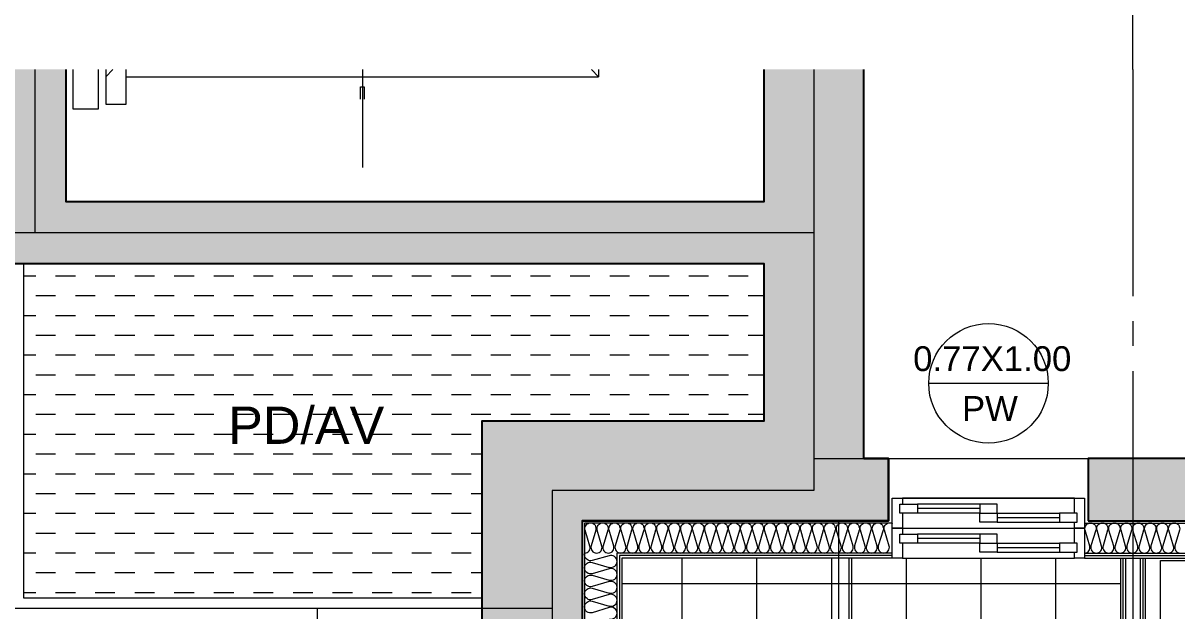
# Model space of a CAD drawing. Header units: millimetres. Extents: x 906 to 41302, y 848 to 28850.
# Drawn here: x 13913 to 18540, y 19089 to 21447 of the extents above; entities that cross this region are included whole.
import ezdxf

# ---------------------------------------------------------------- set-up
doc = ezdxf.new("R2010")
doc.units = ezdxf.units.MM
for name, color, linetype in [('PDF_A-FLOR-GRID', 7, 'Continuous'), ('PDF_A-ST-AXIS-CEN', 7, 'Continuous'), ('PDF_A-WIN-IDEN', 7, 'Continuous'), ('PDF_X-단위세대$및$주동평면도$A-FIN-INSL', 7, 'Continuous'), ('PDF_X-단위세대$및$주동평면도$A-FLOR-EVTR', 7, 'Continuous'), ('PDF_X-단위세대$및$주동평면도$A-FLOR-FLIN-TYP', 7, 'Continuous'), ('PDF_X-단위세대$및$주동평면도$A-FLOR-FURN-FIX', 7, 'Continuous'), ('PDF_X-단위세대$및$주동평면도$A-FLOR-GRID', 7, 'Continuous'), ('PDF_X-단위세대$및$주동평면도$A-ST-AXIS-CEN', 7, 'Continuous'), ('PDF_X-단위세대$및$주동평면도$A-ST-CONC', 7, 'Continuous'), ('PDF_X-단위세대$및$주동평면도$A-WALL-DRY', 7, 'Continuous'), ('PDF_X-단위세대$및$주동평면도$A-WIN', 7, 'Continuous'), ('PDF_문자', 7, 'Continuous')]:
    doc.layers.add(name, color=color, linetype=linetype)
doc.layers.add('PDF_X-단위세대$및$주동평면도$A-FIN-INSL-HAT', color=7, linetype='Continuous', true_color=0x666666)
doc.layers.add('PDF_X-단위세대$및$주동평면도$S-ST-CONC-PAT1', color=7, linetype='Continuous', true_color=0xb7b7b7)
doc.styles.add('PDF Arial', font='arial.ttf')

msp = doc.modelspace()

# ---------------------------------------------------------------- linework, layer by layer
at = {"layer": 'PDF_A-FLOR-GRID', "lineweight": 5}
for points in [[(13915, 20433.3), (13963.7, 20433.3)], [(14043, 20433.3), (14122.4, 20433.3)], [(14201.8, 20433.3), (14281.2, 20433.3)], [(14360.5, 20433.3), (14439.9, 20433.3)], [(14519.3, 20433.3), (14598.7, 20433.3)], [(14678, 20433.3), (14757.4, 20433.3)], [(14836.8, 20433.3), (14916.2, 20433.3)], [(14995.5, 20433.3), (15074.9, 20433.3)], [(15154.3, 20433.3), (15233.7, 20433.3)], [(15313, 20433.3), (15392.4, 20433.3)], [(15471.8, 20433.3), (15551.2, 20433.3)], [(15630.5, 20433.3), (15709.9, 20433.3)], [(15789.3, 20433.3), (15868.7, 20433.3)], [(15948, 20433.3), (16027.4, 20433.3)], [(16106.8, 20433.3), (16186.2, 20433.3)], [(16265.5, 20433.3), (16344.9, 20433.3)], [(16424.3, 20433.3), (16503.7, 20433.3)], [(16583, 20433.3), (16662.4, 20433.3)], [(16741.8, 20433.3), (16821.2, 20433.3)], [(13963.7, 20353.9), (14043, 20353.9)], [(14122.4, 20353.9), (14201.8, 20353.9)], [(14281.2, 20353.9), (14360.5, 20353.9)], [(14439.9, 20353.9), (14519.3, 20353.9)], [(14598.7, 20353.9), (14678, 20353.9)], [(14757.4, 20353.9), (14836.8, 20353.9)], [(14916.2, 20353.9), (14995.5, 20353.9)], [(15074.9, 20353.9), (15154.3, 20353.9)], [(15233.7, 20353.9), (15313, 20353.9)], [(15392.4, 20353.9), (15471.8, 20353.9)], [(15551.2, 20353.9), (15630.5, 20353.9)], [(15709.9, 20353.9), (15789.3, 20353.9)], [(15868.7, 20353.9), (15948, 20353.9)], [(16027.4, 20353.9), (16106.8, 20353.9)], [(16186.2, 20353.9), (16265.5, 20353.9)], [(16344.9, 20353.9), (16424.3, 20353.9)], [(16503.7, 20353.9), (16583, 20353.9)], [(16662.4, 20353.9), (16741.8, 20353.9)], [(16821.2, 20353.9), (16884.7, 20353.9)], [(13915, 20274.5), (13963.7, 20274.5)], [(14043, 20274.5), (14122.4, 20274.5)], [(14201.8, 20274.5), (14281.2, 20274.5)], [(14360.5, 20274.5), (14439.9, 20274.5)], [(14519.3, 20274.5), (14598.7, 20274.5)], [(14678, 20274.5), (14757.4, 20274.5)], [(14836.8, 20274.5), (14916.2, 20274.5)], [(14995.5, 20274.5), (15074.9, 20274.5)], [(15154.3, 20274.5), (15233.7, 20274.5)], [(15313, 20274.5), (15392.4, 20274.5)], [(15471.8, 20274.5), (15551.2, 20274.5)], [(15630.5, 20274.5), (15709.9, 20274.5)], [(15789.3, 20274.5), (15868.7, 20274.5)], [(15948, 20274.5), (16027.4, 20274.5)], [(16106.8, 20274.5), (16186.2, 20274.5)], [(16265.5, 20274.5), (16344.9, 20274.5)], [(16424.3, 20274.5), (16503.7, 20274.5)], [(16583, 20274.5), (16662.4, 20274.5)], [(16741.8, 20274.5), (16821.2, 20274.5)], [(13963.7, 20195.1), (14043, 20195.1)], [(14122.4, 20195.1), (14201.8, 20195.1)], [(14281.2, 20195.1), (14360.5, 20195.1)], [(14439.9, 20195.1), (14519.3, 20195.1)], [(14598.7, 20195.1), (14678, 20195.1)], [(14757.4, 20195.1), (14836.8, 20195.1)], [(14916.2, 20195.1), (14995.5, 20195.1)], [(15074.9, 20195.1), (15154.3, 20195.1)], [(15233.7, 20195.1), (15313, 20195.1)], [(15392.4, 20195.1), (15471.8, 20195.1)], [(15551.2, 20195.1), (15630.5, 20195.1)], [(15709.9, 20195.1), (15789.3, 20195.1)], [(15868.7, 20195.1), (15948, 20195.1)], [(16027.4, 20195.1), (16106.8, 20195.1)], [(16186.2, 20195.1), (16265.5, 20195.1)], [(16344.9, 20195.1), (16424.3, 20195.1)], [(16503.7, 20195.1), (16583, 20195.1)], [(16662.4, 20195.1), (16741.8, 20195.1)], [(16821.2, 20195.1), (16884.7, 20195.1)], [(13915, 20115.8), (13963.7, 20115.8)], [(14043, 20115.8), (14122.4, 20115.8)], [(14201.8, 20115.8), (14281.2, 20115.8)], [(14360.5, 20115.8), (14439.9, 20115.8)], [(14519.3, 20115.8), (14598.7, 20115.8)], [(14678, 20115.8), (14757.4, 20115.8)], [(14836.8, 20115.8), (14916.2, 20115.8)], [(14995.5, 20115.8), (15074.9, 20115.8)], [(15154.3, 20115.8), (15233.7, 20115.8)], [(15313, 20115.8), (15392.4, 20115.8)], [(15471.8, 20115.8), (15551.2, 20115.8)], [(15630.5, 20115.8), (15709.9, 20115.8)], [(15789.3, 20115.8), (15868.7, 20115.8)], [(15948, 20115.8), (16027.4, 20115.8)], [(16106.8, 20115.8), (16186.2, 20115.8)], [(16265.5, 20115.8), (16344.9, 20115.8)], [(16424.3, 20115.8), (16503.7, 20115.8)], [(16583, 20115.8), (16662.4, 20115.8)], [(16741.8, 20115.8), (16821.2, 20115.8)], [(13963.7, 20036.4), (14043, 20036.4)], [(14122.4, 20036.4), (14201.8, 20036.4)], [(14281.2, 20036.4), (14360.5, 20036.4)], [(14439.9, 20036.4), (14519.3, 20036.4)], [(14598.7, 20036.4), (14678, 20036.4)], [(14757.4, 20036.4), (14836.8, 20036.4)], [(14916.2, 20036.4), (14995.5, 20036.4)], [(15074.9, 20036.4), (15154.3, 20036.4)], [(15233.7, 20036.4), (15313, 20036.4)], [(15392.4, 20036.4), (15471.8, 20036.4)], [(15551.2, 20036.4), (15630.5, 20036.4)], [(15709.9, 20036.4), (15789.3, 20036.4)], [(15868.7, 20036.4), (15948, 20036.4)], [(16027.4, 20036.4), (16106.8, 20036.4)], [(16186.2, 20036.4), (16265.5, 20036.4)], [(16344.9, 20036.4), (16424.3, 20036.4)], [(16503.7, 20036.4), (16583, 20036.4)], [(16662.4, 20036.4), (16741.8, 20036.4)], [(16821.2, 20036.4), (16884.7, 20036.4)], [(13915, 19957), (13963.7, 19957)], [(14043, 19957), (14122.4, 19957)], [(14201.8, 19957), (14281.2, 19957)], [(14360.5, 19957), (14439.9, 19957)], [(14519.3, 19957), (14598.7, 19957)], [(14678, 19957), (14757.4, 19957)], [(14836.8, 19957), (14916.2, 19957)], [(14995.5, 19957), (15074.9, 19957)], [(15154.3, 19957), (15233.7, 19957)], [(15313, 19957), (15392.4, 19957)], [(15471.8, 19957), (15551.2, 19957)], [(15630.5, 19957), (15709.9, 19957)], [(15789.3, 19957), (15868.7, 19957)], [(15948, 19957), (16027.4, 19957)], [(16106.8, 19957), (16186.2, 19957)], [(16265.5, 19957), (16344.9, 19957)], [(16424.3, 19957), (16503.7, 19957)], [(16583, 19957), (16662.4, 19957)], [(16741.8, 19957), (16821.2, 19957)], [(13963.7, 19877.6), (14043, 19877.6)], [(14122.4, 19877.6), (14201.8, 19877.6)], [(14281.2, 19877.6), (14360.5, 19877.6)], [(14439.9, 19877.6), (14519.3, 19877.6)], [(14598.7, 19877.6), (14678, 19877.6)], [(14757.4, 19877.6), (14836.8, 19877.6)], [(14916.2, 19877.6), (14995.5, 19877.6)], [(15074.9, 19877.6), (15154.3, 19877.6)], [(15233.7, 19877.6), (15313, 19877.6)], [(15392.4, 19877.6), (15471.8, 19877.6)], [(15551.2, 19877.6), (15630.5, 19877.6)], [(15709.9, 19877.6), (15789.3, 19877.6)], [(15868.7, 19877.6), (15948, 19877.6)], [(16027.4, 19877.6), (16106.8, 19877.6)], [(16186.2, 19877.6), (16265.5, 19877.6)], [(16344.9, 19877.6), (16424.3, 19877.6)], [(16503.7, 19877.6), (16583, 19877.6)], [(16662.4, 19877.6), (16741.8, 19877.6)], [(16821.2, 19877.6), (16884.7, 19877.6)], [(13915, 19798.3), (13963.7, 19798.3)], [(14043, 19798.3), (14122.4, 19798.3)], [(14201.8, 19798.3), (14281.2, 19798.3)], [(14360.5, 19798.3), (14439.9, 19798.3)], [(14519.3, 19798.3), (14598.7, 19798.3)], [(14678, 19798.3), (14757.4, 19798.3)], [(14836.8, 19798.3), (14916.2, 19798.3)], [(14995.5, 19798.3), (15074.9, 19798.3)], [(15154.3, 19798.3), (15233.7, 19798.3)], [(15313, 19798.3), (15392.4, 19798.3)], [(15471.8, 19798.3), (15551.2, 19798.3)], [(15630.5, 19798.3), (15709.9, 19798.3)], [(13963.7, 19718.9), (14043, 19718.9)], [(14122.4, 19718.9), (14201.8, 19718.9)], [(14281.2, 19718.9), (14360.5, 19718.9)], [(14439.9, 19718.9), (14519.3, 19718.9)], [(14598.7, 19718.9), (14678, 19718.9)], [(14757.4, 19718.9), (14836.8, 19718.9)], [(14916.2, 19718.9), (14995.5, 19718.9)], [(15074.9, 19718.9), (15154.3, 19718.9)], [(15233.7, 19718.9), (15313, 19718.9)], [(15392.4, 19718.9), (15471.8, 19718.9)], [(15551.2, 19718.9), (15630.5, 19718.9)], [(15709.9, 19718.9), (15754.4, 19718.9)], [(13915, 19639.5), (13963.7, 19639.5)], [(14043, 19639.5), (14122.4, 19639.5)], [(14201.8, 19639.5), (14281.2, 19639.5)], [(14360.5, 19639.5), (14439.9, 19639.5)], [(14519.3, 19639.5), (14598.7, 19639.5)], [(14678, 19639.5), (14757.4, 19639.5)], [(14836.8, 19639.5), (14916.2, 19639.5)], [(14995.5, 19639.5), (15074.9, 19639.5)], [(15154.3, 19639.5), (15233.7, 19639.5)], [(15313, 19639.5), (15392.4, 19639.5)], [(15471.8, 19639.5), (15551.2, 19639.5)], [(15630.5, 19639.5), (15709.9, 19639.5)], [(13963.7, 19560.1), (14043, 19560.1)], [(14122.4, 19560.1), (14201.8, 19560.1)], [(14281.2, 19560.1), (14360.5, 19560.1)], [(14439.9, 19560.1), (14519.3, 19560.1)], [(14598.7, 19560.1), (14678, 19560.1)], [(14757.4, 19560.1), (14836.8, 19560.1)], [(14916.2, 19560.1), (14995.5, 19560.1)], [(15074.9, 19560.1), (15154.3, 19560.1)], [(15233.7, 19560.1), (15313, 19560.1)], [(15392.4, 19560.1), (15471.8, 19560.1)], [(15551.2, 19560.1), (15630.5, 19560.1)], [(15709.9, 19560.1), (15754.4, 19560.1)], [(13915, 19480.8), (13963.7, 19480.8)], [(14043, 19480.8), (14122.4, 19480.8)], [(14201.8, 19480.8), (14281.2, 19480.8)], [(14360.5, 19480.8), (14439.9, 19480.8)], [(14519.3, 19480.8), (14598.7, 19480.8)], [(14678, 19480.8), (14757.4, 19480.8)], [(14836.8, 19480.8), (14916.2, 19480.8)], [(14995.5, 19480.8), (15074.9, 19480.8)], [(15154.3, 19480.8), (15233.7, 19480.8)], [(15313, 19480.8), (15392.4, 19480.8)], [(15471.8, 19480.8), (15551.2, 19480.8)], [(15630.5, 19480.8), (15709.9, 19480.8)], [(13963.7, 19401.4), (14043, 19401.4)], [(14122.4, 19401.4), (14201.8, 19401.4)], [(14281.2, 19401.4), (14360.5, 19401.4)], [(14439.9, 19401.4), (14519.3, 19401.4)], [(14598.7, 19401.4), (14678, 19401.4)], [(14757.4, 19401.4), (14836.8, 19401.4)], [(14916.2, 19401.4), (14995.5, 19401.4)], [(15074.9, 19401.4), (15154.3, 19401.4)], [(15233.7, 19401.4), (15313, 19401.4)], [(15392.4, 19401.4), (15471.8, 19401.4)], [(15551.2, 19401.4), (15630.5, 19401.4)], [(15709.9, 19401.4), (15754.4, 19401.4)], [(13915, 19322), (13963.7, 19322)], [(14043, 19322), (14122.4, 19322)], [(14201.8, 19322), (14281.2, 19322)], [(14360.5, 19322), (14439.9, 19322)], [(14519.3, 19322), (14598.7, 19322)], [(14678, 19322), (14757.4, 19322)], [(14836.8, 19322), (14916.2, 19322)], [(14995.5, 19322), (15074.9, 19322)], [(15154.3, 19322), (15233.7, 19322)], [(15313, 19322), (15392.4, 19322)], [(15471.8, 19322), (15551.2, 19322)], [(15630.5, 19322), (15709.9, 19322)], [(13963.7, 19242.6), (14043, 19242.6)], [(14122.4, 19242.6), (14201.8, 19242.6)], [(14281.2, 19242.6), (14360.5, 19242.6)], [(14439.9, 19242.6), (14519.3, 19242.6)], [(14598.7, 19242.6), (14678, 19242.6)], [(14757.4, 19242.6), (14836.8, 19242.6)], [(14916.2, 19242.6), (14995.5, 19242.6)], [(15074.9, 19242.6), (15154.3, 19242.6)], [(15233.7, 19242.6), (15313, 19242.6)], [(15392.4, 19242.6), (15471.8, 19242.6)], [(15551.2, 19242.6), (15630.5, 19242.6)], [(15709.9, 19242.6), (15754.4, 19242.6)], [(13915, 19163.3), (13963.7, 19163.3)], [(14043, 19163.3), (14122.4, 19163.3)], [(14201.8, 19163.3), (14281.2, 19163.3)], [(14360.5, 19163.3), (14439.9, 19163.3)], [(14519.3, 19163.3), (14598.7, 19163.3)], [(14678, 19163.3), (14757.4, 19163.3)], [(14836.8, 19163.3), (14916.2, 19163.3)], [(14995.5, 19163.3), (15074.9, 19163.3)], [(15154.3, 19163.3), (15233.7, 19163.3)], [(15313, 19163.3), (15392.4, 19163.3)], [(15471.8, 19163.3), (15551.2, 19163.3)], [(15630.5, 19163.3), (15709.9, 19163.3)]]:
    msp.add_lwpolyline(points, dxfattribs=at)
at = {"layer": 'PDF_A-ST-AXIS-CEN', "lineweight": 5}
msp.add_lwpolyline([(18364.2, 21260.9), (18364.2, 22761.6)], dxfattribs=at)
at = {"layer": 'PDF_A-WIN-IDEN', "lineweight": 13}
msp.add_lwpolyline([(18024.5, 20001.5), (17544, 20001.5)], dxfattribs=at)
msp.add_circle((17784.8, 20002), 239.7, dxfattribs=at)
at = {"layer": 'PDF_X-단위세대$및$주동평면도$A-FIN-INSL', "lineweight": 5}
for points in [[(17399, 19441.6), (16165, 19441.6), (16165, 17051.9), (14939.4, 17051.9)], [(18169.5, 19441.6), (19359, 19441.6)], [(17399, 19320.9), (16294.1, 19320.9), (16294.1, 16921.7), (14939.4, 16921.7)], [(18169.5, 19320.9), (19359, 19320.9)]]:
    msp.add_lwpolyline(points, dxfattribs=at)
at = {"layer": 'PDF_X-단위세대$및$주동평면도$A-FIN-INSL-HAT', "lineweight": 9}
for points in [[(16264.6, 19264.8, 0.501634), (16295.2, 19287.6, 0.501634), (16263.4, 19310.4), (16195.6, 19291.2, -0.501635), (16165, 19314.1, -0.084726), (16165.5, 19320.9, 0.501614), (16186.2, 19349.5), (16167, 19413.4, -0.501614), (16188.8, 19442.7, -0.501614), (16209.4, 19413), (16191.3, 19350.2, 0.501614), (16213.1, 19320.9, 0.501614), (16233.8, 19349.5), (16215.7, 19413.4, -0.501614), (16237.5, 19442.7, -0.501614), (16258.1, 19413), (16239, 19350.2, 0.501614), (16260.8, 19320.9, 0.501614), (16281.4, 19349.5), (16263.3, 19413.4, -0.501614), (16285.1, 19442.7, -0.501614), (16305.8, 19413), (16287.6, 19350.2, 0.501614), (16309.5, 19320.9, 0.501614), (16330.1, 19349.5), (16310.9, 19413.4, -0.501614), (16332.7, 19442.7, -0.501614), (16353.4, 19413), (16335.3, 19350.2, 0.501614), (16357.1, 19320.9, 0.501614), (16377.7, 19349.5), (16359.6, 19413.4, -0.501614), (16381.4, 19442.7, -0.501614), (16402.1, 19413), (16382.9, 19350.2, 0.501614), (16404.7, 19320.9, 0.501614), (16425.3, 19349.5), (16407.2, 19413.4, -0.501614), (16429, 19442.7, -0.501614), (16449.7, 19413), (16431.6, 19350.2, 0.501614), (16453.4, 19320.9, 0.501614), (16474, 19349.5), (16454.9, 19413.4, -0.501614), (16476.7, 19442.7, -0.501614), (16497.3, 19413), (16479.2, 19350.2, 0.501614), (16501, 19320.9, 0.501614), (16521.7, 19349.5), (16503.5, 19413.4, -0.501614), (16525.4, 19442.7, -0.501614), (16546, 19413), (16526.8, 19350.2, 0.501614), (16548.6, 19320.9, 0.501614), (16569.3, 19349.5), (16551.2, 19413.4, -0.501614), (16573, 19442.7, -0.501614), (16593.6, 19413), (16575.5, 19350.2, 0.501614), (16597.3, 19320.9, 0.501614), (16618, 19349.5), (16598.8, 19413.4, -0.501614), (16620.6, 19442.7, -0.501614), (16642.3, 19413), (16623.1, 19350.2, 0.501614), (16644.9, 19320.9, 0.501614), (16665.6, 19349.5), (16647.5, 19413.4, -0.501614), (16669.3, 19442.7, -0.501614), (16689.9, 19413), (16670.8, 19350.2, 0.501614), (16692.6, 19320.9, 0.501614), (16714.3, 19349.5), (16695.1, 19413.4, -0.501614), (16716.9, 19442.7, -0.501614), (16737.6, 19413), (16719.4, 19350.2, 0.501614), (16741.3, 19320.9, 0.501614), (16761.9, 19349.5), (16742.7, 19413.4, -0.501614), (16764.5, 19442.7, -0.501614), (16786.2, 19413), (16767.1, 19350.2, 0.501614), (16788.9, 19320.9, 0.501614), (16809.5, 19349.5), (16791.4, 19413.4, -0.501614), (16813.2, 19442.7, -0.501614), (16833.9, 19413), (16814.7, 19350.2, 0.501614), (16836.5, 19320.9, 0.501614), (16858.2, 19349.5), (16839, 19413.4, -0.501614), (16860.8, 19442.7, -0.501614), (16881.5, 19413), (16863.4, 19350.2, 0.501614), (16885.2, 19320.9, 0.501614), (16905.8, 19349.5), (16886.7, 19413.4, -0.501614), (16908.5, 19442.7, -0.501614), (16930.2, 19413), (16911, 19350.2, 0.501614), (16932.8, 19320.9, 0.501614), (16953.5, 19349.5), (16935.3, 19413.4, -0.501614), (16957.2, 19442.7, -0.501614), (16977.8, 19413), (16959.7, 19350.2, 0.501614), (16981.5, 19320.9, 0.501614), (17002.1, 19349.5), (16983, 19413.4, -0.501614), (17004.8, 19442.7, -0.501614), (17025.4, 19413), (17007.3, 19350.2, 0.501614), (17029.1, 19320.9, 0.501614), (17049.8, 19349.5), (17031.7, 19413.4, -0.501614), (17053.5, 19442.7, -0.501614), (17074.1, 19413), (17054.9, 19350.2, 0.501614), (17076.7, 19320.9, 0.501614), (17097.4, 19349.5), (17079.3, 19413.4, -0.501614), (17101.1, 19442.7, -0.501614), (17121.7, 19413), (17103.6, 19350.2, 0.501614), (17125.4, 19320.9, 0.501614), (17146.1, 19349.5), (17126.9, 19413.4, -0.501614), (17148.7, 19442.7, -0.501614), (17169.4, 19413), (17151.2, 19350.2, 0.501614), (17173.1, 19320.9, 0.501614), (17193.7, 19349.5), (17175.6, 19413.4, -0.501614), (17197.4, 19442.7, -0.501614), (17218, 19413), (17198.9, 19350.2, 0.501614), (17220.7, 19320.9, 0.501614), (17241.3, 19349.5), (17223.2, 19413.4, -0.501614), (17245, 19442.7, -0.501614), (17265.7, 19413), (17247.6, 19350.2, 0.501614), (17269.4, 19320.9, 0.501614), (17290, 19349.5), (17270.8, 19413.4, -0.501614), (17292.6, 19442.7, -0.501614), (17313.3, 19413), (17295.2, 19350.2, 0.501614), (17317, 19320.9, 0.501614), (17337.6, 19349.5), (17319.5, 19413.4, -0.501614), (17341.3, 19442.7, -0.5016), (17362, 19413), (17342.8, 19350.2, 0.5016), (17364.6, 19320.9, 0.5016), (17386.3, 19349.5), (17367.3, 19413, -0.5016), (17389, 19442.7, -0.129815), (17400.2, 19439.7)], [(18170, 19320.9, 0.5016), (18190.6, 19349.5), (18172.5, 19413.4, -0.5016), (18194.3, 19442.7, -0.5016), (18215, 19413), (18195.8, 19350.2, 0.5016), (18217.6, 19320.9, 0.5016), (18238.3, 19349.5), (18220.2, 19413.4, -0.5016), (18242, 19442.7, -0.5016), (18262.6, 19413), (18244.5, 19350.2, 0.5016), (18266.3, 19320.9, 0.5016), (18287, 19349.5), (18267.8, 19413.4, -0.5016), (18289.6, 19442.7, -0.5016), (18311.3, 19413), (18292.1, 19350.2, 0.5016), (18313.9, 19320.9, 0.5016), (18334.6, 19349.5), (18316.5, 19413.4, -0.5016), (18338.3, 19442.7, -0.5016), (18358.9, 19413), (18339.8, 19350.2, 0.5016), (18361.6, 19320.9, 0.5016), (18383.3, 19349.5), (18364.1, 19413.4, -0.5016), (18385.9, 19442.7, -0.5016), (18406.5, 19413), (18388.4, 19350.2, 0.5016), (18410.2, 19320.9, 0.5016), (18430.9, 19349.5), (18411.7, 19413.4, -0.5016), (18433.5, 19442.7, -0.5016), (18455.2, 19413), (18436.1, 19350.2, 0.5016), (18457.9, 19320.9, 0.5016), (18478.5, 19349.5), (18460.4, 19413.4, -0.5016), (18482.2, 19442.7, -0.5016), (18502.9, 19413), (18483.7, 19350.2, 0.5016), (18505.5, 19320.9, 0.5016), (18527.2, 19349.5), (18508, 19413.4, -0.5016), (18529.8, 19442.7, -0.5016), (18550.5, 19413), (18532.4, 19350.2, 0.5016), (18554.2, 19320.9, 0.5016)], [(16264.6, 19212.9, 0.501634), (16295.2, 19235.7, 0.501634), (16263.4, 19258.5), (16195.7, 19238.4, -0.501635), (16165, 19262.2, -0.501635), (16195.7, 19283.9), (16263.4, 19263.8)], [(16264.6, 19161.1, 0.501634), (16295.2, 19183.9, 0.501634), (16263.4, 19206.6), (16195.7, 19186.5, -0.501635), (16165, 19210.3, -0.501635), (16195.7, 19232), (16263.4, 19211.9)], [(16264.6, 19109.2, 0.501634), (16295.2, 19132, 0.501634), (16263.4, 19154.8), (16195.7, 19134.7, -0.501635), (16165, 19157.4, -0.501635), (16195.7, 19180.2), (16263.4, 19160.1)], [(16264.6, 19057.4, 0.501634), (16295.2, 19080.2, 0.501634), (16263.4, 19102.9), (16195.7, 19081.8, -0.501635), (16165, 19105.6, -0.501635), (16195.7, 19128.3), (16263.4, 19108.2)]]:
    msp.add_lwpolyline(points, format="xyb", dxfattribs=at)
for points in [[(16165, 19320.9), (16165, 19320.9)], [(18169.5, 19320.9), (18169.5, 19320.9)]]:
    msp.add_lwpolyline(points, dxfattribs=at)
at = {"layer": 'PDF_X-단위세대$및$주동평면도$A-FLOR-EVTR', "lineweight": 5}
for points in [[(14214.5, 21260.9), (14214.5, 21101.1), (14113.9, 21101.1), (14113.9, 21260.9)], [(14272.7, 21260.9), (14244.1, 21231.2)], [(14244.1, 21260.9), (14244.1, 21121.2), (14326.7, 21121.2), (14326.7, 21260.9)], [(15273.9, 21260.9), (15273.9, 20867.2)], [(16220, 21260.9), (16220, 21231.2), (16192.5, 21260.9)], [(14326.7, 21231.2), (16220, 21231.2)], [(15265.4, 21141.3), (15265.4, 21190), (15266.5, 21191), (15280.2, 21191), (15281.3, 21190), (15281.3, 21141.3)]]:
    msp.add_lwpolyline(points, dxfattribs=at)
at = {"layer": 'PDF_X-단위세대$및$주동평면도$A-FLOR-FLIN-TYP', "lineweight": 5}
for points in [[(17384.2, 19700.9), (18179, 19700.9)], [(17224.4, 19300.8), (17224.4, 17631.8)], [(17235, 19300.8), (17235, 17631.8)]]:
    msp.add_lwpolyline(points, dxfattribs=at)
at = {"layer": 'PDF_X-단위세대$및$주동평면도$A-FLOR-FURN-FIX', "lineweight": 9}
msp.add_lwpolyline([(18474.3, 18641.5), (18474.3, 19291.3), (22374.2, 19291.3), (22374.2, 18641.5)], close=True, dxfattribs=at)
at = {"layer": 'PDF_X-단위세대$및$주동평면도$A-FLOR-GRID', "lineweight": 5}
for points in [[(16554.5, 19300.8), (16554.5, 17631.8)], [(16854, 19300.8), (16854, 17631.8)], [(17154.5, 19300.8), (17154.5, 17631.8)], [(17454, 19300.8), (17454, 17001.1)], [(17754.6, 19300.8), (17754.6, 17001.1)], [(18054.1, 19300.8), (18054.1, 17001.1)], [(16314.2, 19199.2), (18314.5, 19199.2)]]:
    msp.add_lwpolyline(points, dxfattribs=at)
at = {"layer": 'PDF_X-단위세대$및$주동평면도$A-ST-AXIS-CEN', "lineweight": 5}
for points in [[(13959.4, 21260.9), (13959.4, 20605.8)], [(17084.7, 21260.9), (17084.7, 19571.8), (16034.8, 19571.8), (16034.8, 17061.4), (16034.8, 17026.5)], [(18364.2, 21260.9), (18364.2, 20351.8)], [(17084.7, 20605.8), (13874.8, 20605.8), (13874.8, 19100.8), (16034.8, 19100.8)], [(18364.2, 20251.2), (18364.2, 20151.7)], [(18364.2, 20051.2), (18364.2, 17051.9)], [(17084.7, 19700.9), (17284.7, 19700.9), (17324.9, 19700.9)], [(17424.4, 19700.9), (17525, 19700.9)], [(17624.4, 19700.9), (20624.8, 19700.9)], [(17184.2, 17026.5), (17184.2, 19449)], [(15094, 17181), (15094, 19100.8)]]:
    msp.add_lwpolyline(points, dxfattribs=at)
at = {"layer": 'PDF_X-단위세대$및$주동평면도$A-ST-CONC', "lineweight": 25}
for points in [[(14969.1, 17061.4), (14969.1, 17360.9), (14954.3, 17360.9), (14954.3, 17461.5), (15754.4, 17461.5), (15754.4, 19851.2), (16884.7, 19851.2), (16884.7, 20480.9), (13834.5, 20480.9), (13834.5, 21260.9)], [(14084.3, 21260.9), (14084.3, 20731.7), (16884.7, 20731.7), (16884.7, 21260.9)], [(16154.4, 19451.1), (17384.2, 19451.1), (17384.2, 19700.9), (17284.7, 19700.9), (17284.7, 21260.9)], [(17284.7, 19700.9), (17384.2, 19700.9), (17384.2, 19451.1), (17284.7, 19451.1), (16154.4, 19451.1), (16154.4, 17061.4), (16039.1, 17061.4), (14969.1, 17061.4), (16154.4, 17061.4)]]:
    msp.add_lwpolyline(points, dxfattribs=at)
msp.add_lwpolyline([(18184.3, 19451.1), (19344.2, 19451.1), (19344.2, 19700.9), (18184.3, 19700.9)], close=True, dxfattribs=at)
at = {"layer": 'PDF_X-단위세대$및$주동평면도$A-WALL-DRY', "lineweight": 13}
for points in [[(13915, 20480.9), (13915, 19141), (15754.4, 19141)], [(17399, 19311.4), (16304.7, 19311.4), (16304.7, 16911.1), (14939.4, 16911.1)], [(17399, 19300.8), (16314.2, 19300.8), (16314.2, 16901.6), (14939.4, 16901.6)], [(18169.5, 19311.4), (19359, 19311.4)], [(18169.5, 19300.8), (19359, 19300.8)], [(18314.5, 19300.8), (18314.5, 18641.5), (18414, 18641.5), (18414, 19300.8)], [(18324, 19300.8), (18324, 18651), (18404.4, 18651), (18404.4, 19300.8)], [(18334.6, 19300.8), (18334.6, 18661.6), (18394.9, 18661.6), (18394.9, 19300.8)]]:
    msp.add_lwpolyline(points, dxfattribs=at)
at = {"layer": 'PDF_X-단위세대$및$주동평면도$A-WIN', "lineweight": 9}
for points in [[(17439.2, 19481.8), (17439.2, 19421.5), (17399, 19421.5), (17399, 19541.1), (17439.2, 19541.1), (17439.2, 19517.8)], [(18129.3, 19481.8), (18129.3, 19541.1), (18169.5, 19541.1), (18169.5, 19421.5), (18129.3, 19421.5), (18129.3, 19444.8)], [(17439.2, 19361.2), (17439.2, 19300.8), (17399, 19300.8), (17399, 19421.5), (17439.2, 19421.5), (17439.2, 19397.1)], [(18129.3, 19361.2), (18129.3, 19421.5), (18169.5, 19421.5), (18169.5, 19300.8), (18129.3, 19300.8), (18129.3, 19325.2)]]:
    msp.add_lwpolyline(points, dxfattribs=at)
at = {"layer": 'PDF_X-단위세대$및$주동평면도$A-WIN', "lineweight": 5}
msp.add_lwpolyline([(18129.3, 19541.1), (17439.2, 19541.1)], close=True, dxfattribs=at)
at = {"layer": 'PDF_X-단위세대$및$주동평면도$A-WIN', "lineweight": 9}
for points in [[(17429.7, 19517.8), (17499.6, 19517.8), (17499.6, 19481.8), (17429.7, 19481.8)], [(17819.2, 19517.8), (17749.3, 19517.8), (17749.3, 19481.8), (17819.2, 19481.8)], [(17749.3, 19481.8), (17819.2, 19481.8), (17819.2, 19444.8), (17749.3, 19444.8)], [(18139.8, 19481.8), (18068.9, 19481.8), (18068.9, 19444.8), (18139.8, 19444.8)], [(17429.7, 19397.1), (17499.6, 19397.1), (17499.6, 19361.2), (17429.7, 19361.2)], [(17819.2, 19397.1), (17749.3, 19397.1), (17749.3, 19361.2), (17819.2, 19361.2)], [(17749.3, 19361.2), (17819.2, 19361.2), (17819.2, 19325.2), (17749.3, 19325.2)], [(18139.8, 19361.2), (18068.9, 19361.2), (18068.9, 19325.2), (18139.8, 19325.2)]]:
    msp.add_lwpolyline(points, close=True, dxfattribs=at)
at = {"layer": 'PDF_X-단위세대$및$주동평면도$A-WIN', "lineweight": 5}
for points in [[(17749.3, 19517.8), (17499.6, 19517.8)], [(17749.3, 19499.8), (17499.6, 19499.8)], [(17749.3, 19481.8), (17499.6, 19481.8)], [(17819.2, 19481.8), (18068.9, 19481.8)], [(17819.2, 19463.8), (18068.9, 19463.8)], [(17819.2, 19444.8), (18068.9, 19444.8)], [(17439.2, 19421.5), (18129.3, 19421.5)], [(17749.3, 19397.1), (17499.6, 19397.1)], [(17749.3, 19379.2), (17499.6, 19379.2)], [(17749.3, 19361.2), (17499.6, 19361.2)], [(17819.2, 19361.2), (18068.9, 19361.2)], [(17439.2, 19300.8), (18129.3, 19300.8)], [(17819.2, 19343.2), (18068.9, 19343.2)], [(17819.2, 19325.2), (18068.9, 19325.2)]]:
    msp.add_lwpolyline(points, dxfattribs=at)
at = {"layer": 'PDF_X-단위세대$및$주동평면도$S-ST-CONC-PAT1', "transparency": 33554559}
for points in [[(13996.5, 21260.9), (13834.5, 21260.9), (13834.5, 20480.9)], [(13996.5, 21260.9), (14084.3, 21260.9), (13834.5, 20480.9)], [(14084.3, 21260.9), (13834.5, 20480.9), (14084.3, 20480.9)], [(16976.7, 21260.9), (16884.7, 21260.9), (16884.7, 19451.1)], [(16976.7, 21260.9), (17284.7, 21260.9), (16884.7, 19451.1)], [(17284.7, 21260.9), (16884.7, 19451.1), (17284.7, 19451.1)], [(16884.7, 20480.9), (16884.7, 20731.7), (14084.3, 20480.9)], [(16884.7, 20731.7), (14084.3, 20480.9), (14084.3, 20731.7)], [(16154.4, 17061.4), (16154.4, 19851.2), (15754.4, 17061.4)], [(16154.4, 19851.2), (15754.4, 17061.4), (15754.4, 19851.2)], [(16884.7, 19451.1), (16884.7, 19851.2), (16154.4, 19451.1)], [(16884.7, 19851.2), (16154.4, 19451.1), (16154.4, 19851.2)], [(17284.7, 19700.9), (17384.2, 19700.9), (17284.7, 19467)], [(17384.2, 19700.9), (17284.7, 19467), (17384.2, 19451.1)], [(17384.2, 19451.1), (17384.2, 19700.9), (17284.7, 19451.1)], [(17384.2, 19700.9), (17284.7, 19451.1), (17284.7, 19700.9)], [(19344.2, 19700.9), (18184.3, 19700.9), (19344.2, 19451.1)], [(18184.3, 19700.9), (19344.2, 19451.1), (18184.3, 19451.1)], [(16039.1, 19451.1), (16154.4, 19451.1), (16039.1, 18033)], [(16154.4, 19451.1), (16039.1, 18033), (16154.4, 17461.5)], [(17284.7, 19467), (17384.2, 19451.1), (17284.7, 19451.1)]]:
    msp.add_solid(points, dxfattribs=at)

# ---------------------------------------------------------------- texts
at = {"layer": 'PDF_문자', "attachment_point": 7, "style": 'PDF Arial'}
for s, insert, char_height in [('0.77X1.00', (17482.6, 20049.7), 99.59), ('PW', (17678.4, 19851.2), 99.59), ('PD/AV', (14735.2, 19757.1), 149.38)]:
    msp.add_mtext(s, dxfattribs=dict(at, insert=insert, char_height=char_height))

doc.saveas('drawing.dxf')
